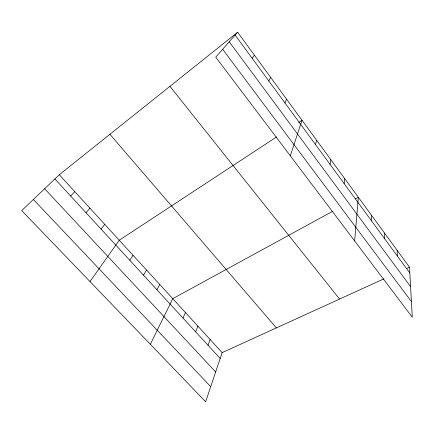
<?xml version="1.0" encoding="UTF-8"?>
<svg xmlns="http://www.w3.org/2000/svg" width="434" height="434" viewBox="0 0 434 434"><rect width="100%" height="100%" fill="white"/><g stroke="black" fill="none" stroke-linecap="round" stroke-linejoin="round"><path stroke-width="0.65" d="M384.486 238.521L384.519 233.058M371.363 220.646L371.591 215.383M354.643 240.951L358.343 197.275L355.381 198.897M344.135 183.56L344.78 178.727M330.008 164.323L330.876 159.717M315.523 144.587L316.619 140.231M290.313 155.822L302.004 120.251L298.641 122.459M383.911 278.85L222.143 352.636L205.645 401.759L21.7 210.593L59.306 174.739L237.631 32.241L409.484 267.187L412.3 317.249L215.747 57.152L237.631 32.241M208.032 345.258L210.148 339.534M195.636 331.793L197.92 326.178M284.943 102.934L286.554 99.126M182.991 318.062L185.454 312.556M150.354 344.292L172.737 298.668L332.862 211.195M156.934 289.766L159.772 284.498M268.792 80.941L270.686 77.431M143.508 275.178L146.535 270.04M129.799 260.291L133.032 255.284M252.192 58.33L254.384 55.145M89.984 281.558L119.252 240.23L276.773 136.819M101.079 229.098L104.751 224.383M86.024 212.747L89.93 208.195M70.633 196.032L74.789 191.654M406.441 268.575L409.484 267.187M33.369 199.472L210.718 386.656M44.631 188.73L215.655 371.96M54.901 178.944L220.184 358.462M59.306 174.739L222.143 352.636M109.927 134.29L276.382 327.898M169.933 86.344L339.578 299.075M222.669 49.27L411.421 301.63M229.239 41.794L410.575 286.63M235.13 35.089L409.81 273.013M397.148 250.32L397.3 255.973"/></g></svg>
